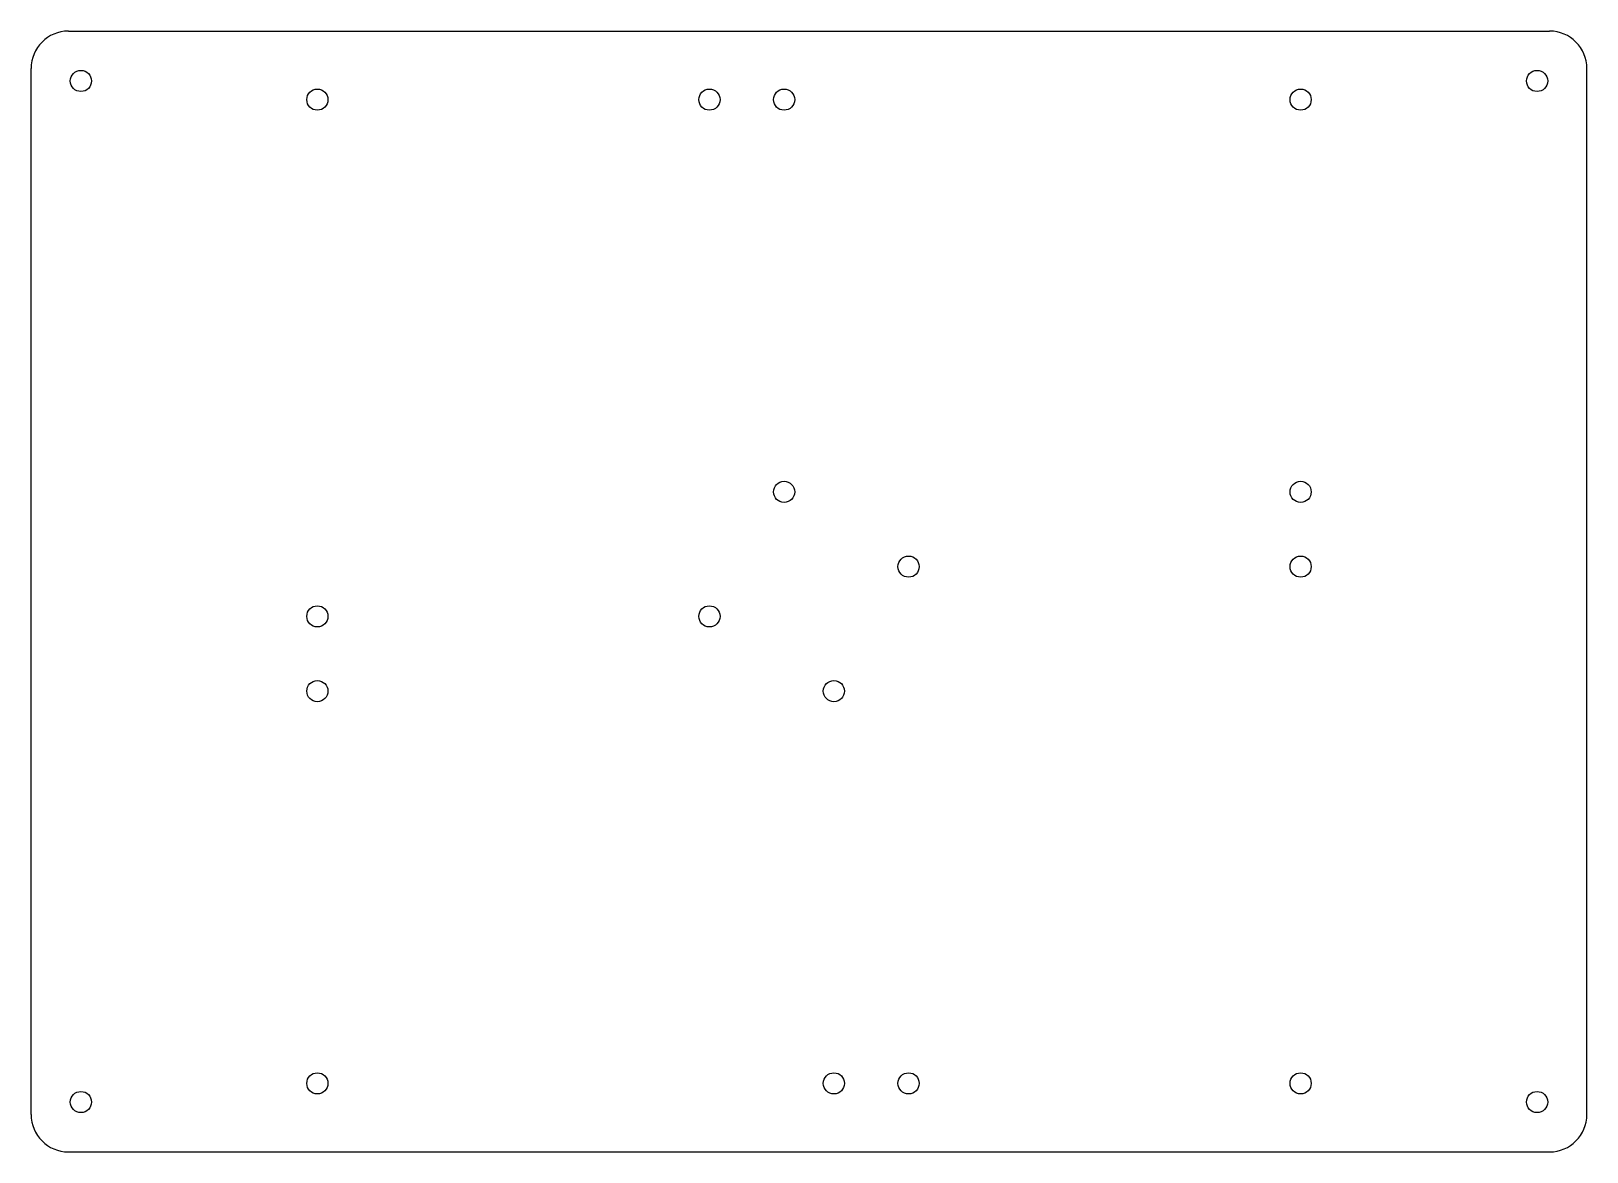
# Model space of a CAD drawing. Header units: millimetres. Extents: x 0 to 250, y 0 to 180.
import ezdxf

# ---------------------------------------------------------------- set-up
doc = ezdxf.new("R2010")
doc.units = ezdxf.units.MM

msp = doc.modelspace()

# ---------------------------------------------------------------- linework, layer by layer
at = {"layer": 'CUT'}
for p, q in [((6, 180), (244, 180)), ((0, 6), (0, 174)), ((250, 6), (250, 174)), ((6, 0), (244, 0))]:
    msp.add_line(p, q, dxfattribs=at)
for centre in [(8, 172), (242, 172), (46, 169), (109, 169), (121, 169), (204, 169), (121, 106), (204, 106), (141, 94), (204, 94), (46, 86), (109, 86), (46, 74), (129, 74), (46, 11), (129, 11), (141, 11), (204, 11), (8, 8), (242, 8)]:
    msp.add_circle(centre, 1.7, dxfattribs=at)
for centre, start, end in [((6, 174), 90, 180), ((244, 174), 0, 90), ((6, 6), 180, 270), ((244, 6), 270, 360)]:
    msp.add_arc(centre, 6, start, end, dxfattribs=at)

doc.saveas('drawing.dxf')
